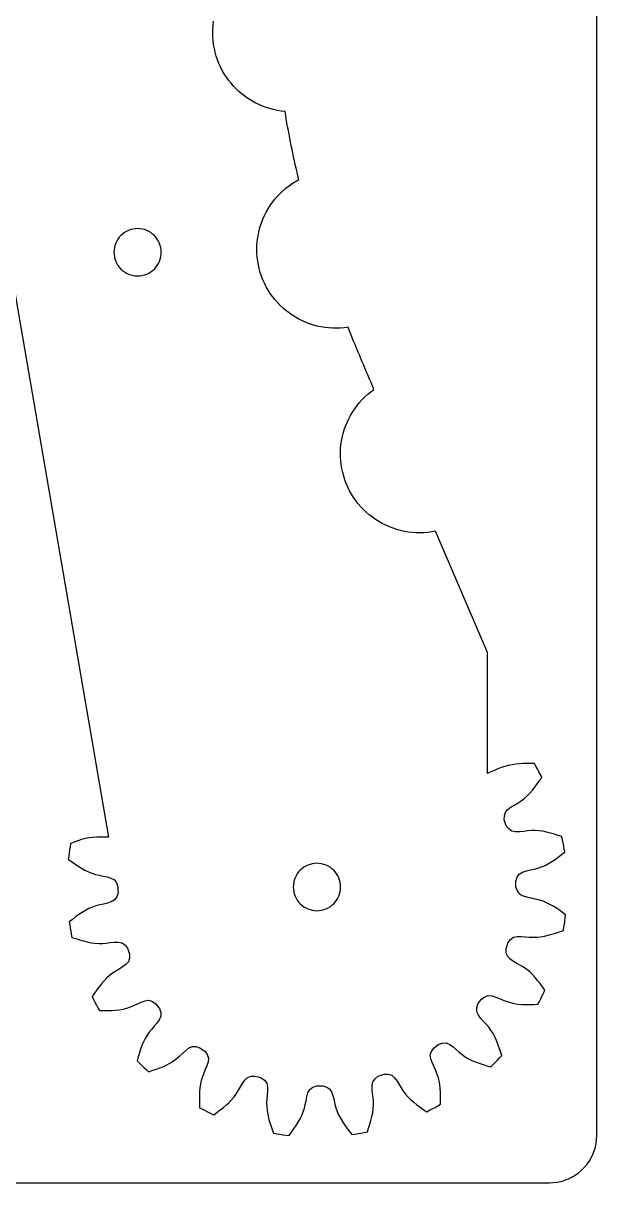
# Model space of a CAD drawing. Extents: x 1 to 481, y 1 to 148.
# Drawn here: x 40.7 to 77, y 1 to 74.5 of the extents above; entities that cross this region are included whole.
import ezdxf

# ---------------------------------------------------------------- set-up
doc = ezdxf.new("R2010")
doc.units = 0
doc.layers.get('0').update_dxf_attribs({"linetype": 'CONTINUOUS'})

msp = doc.modelspace()

# ---------------------------------------------------------------- linework, layer by layer
for p, q in [((77, 4), (77, 144.698)), ((37.101, 75.115), (46.082, 22.889)), ((52.691, 74.099), (52.709, 74.345)), ((52.709, 74.345), (52.739, 74.591)), ((52.685, 73.851), (52.691, 74.099)), ((52.692, 73.604), (52.685, 73.851)), ((52.711, 73.357), (52.692, 73.604)), ((52.742, 73.112), (52.711, 73.357)), ((52.785, 72.868), (52.742, 73.112)), ((52.84, 72.627), (52.785, 72.868)), ((52.906, 72.388), (52.84, 72.627)), ((52.985, 72.154), (52.906, 72.388)), ((53.075, 71.923), (52.985, 72.154)), ((53.177, 71.697), (53.075, 71.923)), ((53.289, 71.477), (53.177, 71.697)), ((53.412, 71.262), (53.289, 71.477)), ((53.546, 71.054), (53.412, 71.262)), ((53.69, 70.853), (53.546, 71.054)), ((53.843, 70.659), (53.69, 70.853)), ((54.006, 70.473), (53.843, 70.659)), ((54.178, 70.295), (54.006, 70.473)), ((54.359, 70.126), (54.178, 70.295)), ((54.548, 69.965), (54.359, 70.126)), ((54.744, 69.815), (54.548, 69.965)), ((54.948, 69.674), (54.744, 69.815)), ((55.158, 69.544), (54.948, 69.674)), ((55.375, 69.424), (55.158, 69.544)), ((55.597, 69.315), (55.375, 69.424)), ((55.824, 69.218), (55.597, 69.315)), ((56.056, 69.131), (55.824, 69.218)), ((56.292, 69.056), (56.056, 69.131)), ((56.531, 68.993), (56.292, 69.056)), ((56.774, 68.942), (56.531, 68.993)), ((57.018, 68.903), (56.774, 68.942)), ((57.264, 68.876), (57.018, 68.903)), ((57.303, 68.635), (57.264, 68.876)), ((57.343, 68.393), (57.303, 68.635)), ((57.385, 68.152), (57.343, 68.393)), ((57.427, 67.911), (57.385, 68.152)), ((57.471, 67.67), (57.427, 67.911)), ((57.516, 67.429), (57.471, 67.67)), ((57.561, 67.189), (57.516, 67.429)), ((57.608, 66.948), (57.561, 67.189)), ((57.656, 66.708), (57.608, 66.948)), ((57.706, 66.468), (57.656, 66.708)), ((57.756, 66.229), (57.706, 66.468)), ((57.807, 65.989), (57.756, 66.229)), ((57.86, 65.75), (57.807, 65.989)), ((57.913, 65.511), (57.86, 65.75)), ((57.968, 65.273), (57.913, 65.511)), ((58.023, 65.034), (57.968, 65.273)), ((58.08, 64.796), (58.023, 65.034)), ((58.138, 64.558), (58.08, 64.796)), ((57.131, 63.854), (57.318, 64.015)), ((57.318, 64.015), (57.513, 64.165)), ((57.513, 64.165), (57.715, 64.307)), ((57.715, 64.307), (57.923, 64.438)), ((57.923, 64.438), (58.138, 64.558)), ((56.468, 63.127), (56.62, 63.32)), ((56.62, 63.32), (56.782, 63.507)), ((56.782, 63.507), (56.952, 63.685)), ((56.952, 63.685), (57.131, 63.854)), ((55.961, 62.283), (56.072, 62.503)), ((56.072, 62.503), (56.194, 62.717)), ((56.194, 62.717), (56.326, 62.925)), ((56.326, 62.925), (56.468, 63.127)), ((55.695, 61.594), (55.772, 61.828)), ((55.772, 61.828), (55.861, 62.058)), ((55.861, 62.058), (55.961, 62.283)), ((46.867, 61.013), (46.768, 60.904)), ((46.976, 61.112), (46.867, 61.013)), ((47.095, 61.199), (46.976, 61.112)), ((47.221, 61.275), (47.095, 61.199)), ((47.354, 61.338), (47.221, 61.275)), ((47.492, 61.388), (47.354, 61.338)), ((47.635, 61.423), (47.492, 61.388)), ((47.781, 61.445), (47.635, 61.423)), ((47.928, 61.452), (47.781, 61.445)), ((48.075, 61.445), (47.928, 61.452)), ((48.22, 61.423), (48.075, 61.445)), ((48.363, 61.388), (48.22, 61.423)), ((48.502, 61.338), (48.363, 61.388)), ((48.635, 61.275), (48.502, 61.338)), ((48.761, 61.199), (48.635, 61.275)), ((48.879, 61.112), (48.761, 61.199)), ((48.989, 61.013), (48.879, 61.112)), ((49.087, 60.904), (48.989, 61.013)), ((55.533, 60.874), (55.575, 61.117)), ((55.575, 61.117), (55.629, 61.357)), ((55.629, 61.357), (55.695, 61.594)), ((46.457, 60.245), (46.435, 60.099)), ((46.492, 60.388), (46.457, 60.245)), ((46.542, 60.526), (46.492, 60.388)), ((46.605, 60.659), (46.542, 60.526)), ((46.681, 60.786), (46.605, 60.659)), ((46.768, 60.904), (46.681, 60.786)), ((49.175, 60.786), (49.087, 60.904)), ((49.251, 60.659), (49.175, 60.786)), ((49.314, 60.526), (49.251, 60.659)), ((49.363, 60.388), (49.314, 60.526)), ((49.399, 60.245), (49.363, 60.388)), ((49.421, 60.099), (49.399, 60.245)), ((55.478, 60.137), (55.484, 60.384)), ((55.484, 60.384), (55.502, 60.629)), ((55.502, 60.629), (55.533, 60.874)), ((46.435, 60.099), (46.428, 59.952)), ((46.428, 59.952), (46.435, 59.805)), ((46.435, 59.805), (46.457, 59.66)), ((46.457, 59.66), (46.492, 59.517)), ((46.492, 59.517), (46.542, 59.378)), ((49.314, 59.378), (49.363, 59.517)), ((49.363, 59.517), (49.399, 59.66)), ((49.399, 59.66), (49.421, 59.805)), ((49.428, 59.952), (49.421, 60.099)), ((49.421, 59.805), (49.428, 59.952)), ((55.485, 59.891), (55.478, 60.137)), ((55.503, 59.645), (55.485, 59.891)), ((55.533, 59.401), (55.503, 59.645)), ((46.542, 59.378), (46.605, 59.245)), ((46.605, 59.245), (46.681, 59.119)), ((46.681, 59.119), (46.768, 59.001)), ((46.768, 59.001), (46.867, 58.892)), ((46.867, 58.892), (46.976, 58.793)), ((46.976, 58.793), (47.095, 58.705)), ((48.761, 58.705), (48.879, 58.793)), ((48.879, 58.793), (48.989, 58.892)), ((48.989, 58.892), (49.087, 59.001)), ((49.087, 59.001), (49.175, 59.119)), ((49.175, 59.119), (49.251, 59.245)), ((49.251, 59.245), (49.314, 59.378)), ((55.576, 59.158), (55.533, 59.401)), ((55.63, 58.918), (55.576, 59.158)), ((55.696, 58.68), (55.63, 58.918)), ((47.095, 58.705), (47.221, 58.629)), ((47.221, 58.629), (47.354, 58.566)), ((47.354, 58.566), (47.492, 58.517)), ((47.492, 58.517), (47.635, 58.481)), ((47.635, 58.481), (47.781, 58.459)), ((47.781, 58.459), (47.928, 58.452)), ((47.928, 58.452), (48.075, 58.459)), ((48.075, 58.459), (48.22, 58.481)), ((48.22, 58.481), (48.363, 58.517)), ((48.363, 58.517), (48.502, 58.566)), ((48.502, 58.566), (48.635, 58.629)), ((48.635, 58.629), (48.761, 58.705)), ((55.774, 58.446), (55.696, 58.68)), ((55.863, 58.217), (55.774, 58.446)), ((55.963, 57.992), (55.863, 58.217)), ((56.075, 57.772), (55.963, 57.992)), ((56.197, 57.558), (56.075, 57.772)), ((56.329, 57.35), (56.197, 57.558)), ((56.472, 57.149), (56.329, 57.35)), ((56.624, 56.955), (56.472, 57.149)), ((56.785, 56.769), (56.624, 56.955)), ((56.956, 56.591), (56.785, 56.769)), ((57.135, 56.422), (56.956, 56.591)), ((57.322, 56.262), (57.135, 56.422)), ((57.517, 56.111), (57.322, 56.262)), ((57.719, 55.97), (57.517, 56.111)), ((57.928, 55.839), (57.719, 55.97)), ((58.143, 55.719), (57.928, 55.839)), ((58.363, 55.609), (58.143, 55.719)), ((58.589, 55.511), (58.363, 55.609)), ((58.82, 55.423), (58.589, 55.511)), ((59.054, 55.347), (58.82, 55.423)), ((59.292, 55.283), (59.054, 55.347)), ((59.533, 55.23), (59.292, 55.283)), ((59.776, 55.19), (59.533, 55.23)), ((60.02, 55.161), (59.776, 55.19)), ((60.266, 55.144), (60.02, 55.161)), ((60.512, 55.14), (60.266, 55.144)), ((60.759, 55.148), (60.512, 55.14)), ((61.004, 55.168), (60.759, 55.148)), ((61.249, 55.2), (61.004, 55.168)), ((61.338, 54.98), (61.249, 55.2)), ((61.427, 54.761), (61.338, 54.98)), ((61.516, 54.542), (61.427, 54.761)), ((61.606, 54.322), (61.516, 54.542)), ((61.696, 54.103), (61.606, 54.322)), ((61.786, 53.884), (61.696, 54.103)), ((61.876, 53.665), (61.786, 53.884)), ((61.967, 53.447), (61.876, 53.665)), ((62.058, 53.228), (61.967, 53.447)), ((62.15, 53.01), (62.058, 53.228)), ((62.242, 52.792), (62.15, 53.01)), ((62.334, 52.574), (62.242, 52.792)), ((62.427, 52.356), (62.334, 52.574)), ((62.52, 52.138), (62.427, 52.356)), ((62.613, 51.92), (62.52, 52.138)), ((62.706, 51.703), (62.613, 51.92)), ((62.799, 51.485), (62.706, 51.703)), ((62.893, 51.267), (62.799, 51.485)), ((62.142, 50.618), (62.317, 50.794)), ((62.317, 50.794), (62.501, 50.961)), ((62.501, 50.961), (62.693, 51.119)), ((62.693, 51.119), (62.893, 51.267)), ((61.534, 49.833), (61.671, 50.041)), ((61.671, 50.041), (61.819, 50.241)), ((61.819, 50.241), (61.976, 50.433)), ((61.976, 50.433), (62.142, 50.618)), ((61.187, 49.174), (61.292, 49.399)), ((61.292, 49.399), (61.407, 49.619)), ((61.407, 49.619), (61.534, 49.833)), ((60.941, 48.471), (61.011, 48.709)), ((61.011, 48.709), (61.093, 48.944)), ((61.093, 48.944), (61.187, 49.174)), ((60.803, 47.738), (60.837, 47.985)), ((60.837, 47.985), (60.883, 48.229)), ((60.883, 48.229), (60.941, 48.471)), ((60.772, 47.242), (60.781, 47.491)), ((60.775, 46.994), (60.772, 47.242)), ((60.781, 47.491), (60.803, 47.738)), ((60.79, 46.746), (60.775, 46.994)), ((60.818, 46.499), (60.79, 46.746)), ((60.858, 46.253), (60.818, 46.499)), ((60.91, 46.01), (60.858, 46.253)), ((60.974, 45.77), (60.91, 46.01)), ((61.05, 45.534), (60.974, 45.77)), ((61.138, 45.301), (61.05, 45.534)), ((61.237, 45.073), (61.138, 45.301)), ((61.347, 44.85), (61.237, 45.073)), ((61.468, 44.633), (61.347, 44.85)), ((61.6, 44.422), (61.468, 44.633)), ((61.742, 44.219), (61.6, 44.422)), ((61.894, 44.022), (61.742, 44.219)), ((62.056, 43.833), (61.894, 44.022)), ((62.227, 43.653), (62.056, 43.833)), ((62.407, 43.481), (62.227, 43.653)), ((62.594, 43.318), (62.407, 43.481)), ((62.79, 43.165), (62.594, 43.318)), ((62.993, 43.022), (62.79, 43.165)), ((63.203, 42.889), (62.993, 43.022)), ((63.42, 42.767), (63.203, 42.889)), ((63.642, 42.655), (63.42, 42.767)), ((63.87, 42.555), (63.642, 42.655)), ((64.102, 42.466), (63.87, 42.555)), ((64.338, 42.389), (64.102, 42.466)), ((64.578, 42.324), (64.338, 42.389)), ((64.821, 42.27), (64.578, 42.324)), ((65.066, 42.229), (64.821, 42.27)), ((65.313, 42.2), (65.066, 42.229)), ((65.561, 42.184), (65.313, 42.2)), ((65.809, 42.179), (65.561, 42.184)), ((66.058, 42.187), (65.809, 42.179)), ((66.305, 42.208), (66.058, 42.187)), ((66.552, 42.24), (66.305, 42.208)), ((66.796, 42.285), (66.552, 42.24)), ((70.082, 34.598), (66.796, 42.285)), ((70.082, 26.932), (70.082, 34.598)), ((70.734, 27.222), (70.516, 27.13)), ((70.954, 27.306), (70.734, 27.222)), ((71.177, 27.38), (70.954, 27.306)), ((71.403, 27.44), (71.177, 27.38)), ((71.632, 27.486), (71.403, 27.44)), ((71.864, 27.52), (71.632, 27.486)), ((72.098, 27.543), (71.864, 27.52)), ((72.335, 27.558), (72.098, 27.543)), ((72.573, 27.566), (72.335, 27.558)), ((72.812, 27.571), (72.573, 27.566)), ((73.051, 27.573), (72.812, 27.571)), ((73.149, 27.399), (73.051, 27.573)), ((73.245, 27.223), (73.149, 27.399)), ((73.338, 27.046), (73.245, 27.223)), ((70.299, 27.032), (70.082, 26.932)), ((70.516, 27.13), (70.299, 27.032)), ((73.229, 26.269), (73.374, 26.477)), ((73.429, 26.868), (73.338, 27.046)), ((73.374, 26.477), (73.518, 26.688)), ((73.518, 26.688), (73.429, 26.868)), ((72.763, 25.681), (72.925, 25.868)), ((72.925, 25.868), (73.08, 26.065)), ((73.08, 26.065), (73.229, 26.269)), ((71.801, 24.945), (72.013, 25.072)), ((72.013, 25.072), (72.218, 25.203)), ((72.218, 25.203), (72.412, 25.346)), ((72.412, 25.346), (72.593, 25.507)), ((72.593, 25.507), (72.763, 25.681)), ((71.144, 23.992), (71.146, 24.249)), ((71.146, 24.249), (71.213, 24.478)), ((71.213, 24.478), (71.376, 24.661)), ((71.376, 24.661), (71.586, 24.812)), ((71.586, 24.812), (71.801, 24.945)), ((71.209, 23.807), (71.144, 23.992)), ((71.271, 23.621), (71.209, 23.807)), ((71.429, 23.418), (71.271, 23.621)), ((44.614, 22.805), (44.378, 22.741)), ((44.853, 22.851), (44.614, 22.805)), ((45.095, 22.879), (44.853, 22.851)), ((45.339, 22.894), (45.095, 22.879)), ((45.586, 22.898), (45.339, 22.894)), ((45.834, 22.896), (45.586, 22.898)), ((46.082, 22.889), (45.834, 22.896)), ((71.622, 23.278), (71.429, 23.418)), ((71.863, 23.232), (71.622, 23.278)), ((72.121, 23.241), (71.863, 23.232)), ((72.373, 23.267), (72.121, 23.241)), ((72.619, 23.296), (72.373, 23.267)), ((72.86, 23.317), (72.619, 23.296)), ((73.101, 23.322), (72.86, 23.317)), ((73.343, 23.306), (73.101, 23.322)), ((73.584, 23.272), (73.343, 23.306)), ((73.826, 23.222), (73.584, 23.272)), ((74.069, 23.161), (73.826, 23.222)), ((74.312, 23.091), (74.069, 23.161)), ((74.554, 23.014), (74.312, 23.091)), ((74.797, 22.935), (74.554, 23.014)), ((74.836, 22.739), (74.797, 22.935)), ((43.618, 22.095), (43.59, 21.897)), ((43.649, 22.293), (43.618, 22.095)), ((43.683, 22.49), (43.649, 22.293)), ((43.914, 22.58), (43.683, 22.49)), ((44.145, 22.665), (43.914, 22.58)), ((44.378, 22.741), (44.145, 22.665)), ((74.873, 22.542), (74.836, 22.739)), ((74.907, 22.345), (74.873, 22.542)), ((74.939, 22.147), (74.907, 22.345)), ((74.968, 21.949), (74.939, 22.147)), ((43.564, 21.699), (43.54, 21.5)), ((43.54, 21.5), (43.747, 21.349)), ((43.59, 21.897), (43.564, 21.699)), ((43.747, 21.349), (43.954, 21.202)), ((73.939, 21.225), (74.15, 21.353)), ((74.15, 21.353), (74.358, 21.492)), ((74.358, 21.492), (74.563, 21.639)), ((74.563, 21.639), (74.766, 21.793)), ((74.766, 21.793), (74.968, 21.949)), ((43.954, 21.202), (44.163, 21.06)), ((44.163, 21.06), (44.374, 20.927)), ((44.374, 20.927), (44.59, 20.805)), ((44.59, 20.805), (44.809, 20.698)), ((44.809, 20.698), (45.033, 20.608)), ((45.033, 20.608), (45.264, 20.538)), ((58.035, 20.575), (57.959, 20.448)), ((58.122, 20.693), (58.035, 20.575)), ((58.221, 20.802), (58.122, 20.693)), ((58.33, 20.901), (58.221, 20.802)), ((58.448, 20.988), (58.33, 20.901)), ((58.575, 21.064), (58.448, 20.988)), ((58.708, 21.127), (58.575, 21.064)), ((58.846, 21.177), (58.708, 21.127)), ((58.989, 21.212), (58.846, 21.177)), ((59.135, 21.234), (58.989, 21.212)), ((59.282, 21.241), (59.135, 21.234)), ((59.429, 21.234), (59.282, 21.241)), ((59.574, 21.212), (59.429, 21.234)), ((59.717, 21.177), (59.574, 21.212)), ((59.856, 21.127), (59.717, 21.177)), ((59.989, 21.064), (59.856, 21.127)), ((60.115, 20.988), (59.989, 21.064)), ((60.233, 20.901), (60.115, 20.988)), ((60.342, 20.802), (60.233, 20.901)), ((60.441, 20.693), (60.342, 20.802)), ((60.529, 20.575), (60.441, 20.693)), ((60.605, 20.448), (60.529, 20.575)), ((72.092, 20.559), (72.304, 20.683)), ((72.304, 20.683), (72.551, 20.762)), ((72.551, 20.762), (72.796, 20.822)), ((72.796, 20.822), (73.037, 20.878)), ((73.037, 20.878), (73.272, 20.938)), ((73.272, 20.938), (73.501, 21.015)), ((73.501, 21.015), (73.723, 21.111)), ((73.723, 21.111), (73.939, 21.225)), ((45.264, 20.538), (45.501, 20.484)), ((45.501, 20.484), (45.743, 20.435)), ((45.743, 20.435), (45.991, 20.382)), ((45.991, 20.382), (46.239, 20.31)), ((46.239, 20.31), (46.455, 20.193)), ((46.455, 20.193), (46.594, 20)), ((46.594, 20), (46.682, 19.758)), ((57.789, 19.888), (57.782, 19.741)), ((57.811, 20.034), (57.789, 19.888)), ((57.846, 20.177), (57.811, 20.034)), ((57.896, 20.315), (57.846, 20.177)), ((57.959, 20.448), (57.896, 20.315)), ((60.668, 20.315), (60.605, 20.448)), ((60.717, 20.177), (60.668, 20.315)), ((60.753, 20.034), (60.717, 20.177)), ((60.775, 19.888), (60.753, 20.034)), ((60.782, 19.741), (60.775, 19.888)), ((71.877, 20.118), (71.958, 20.362)), ((71.881, 19.922), (71.877, 20.118)), ((71.882, 19.727), (71.881, 19.922)), ((71.958, 20.362), (72.092, 20.559)), ((46.606, 19.122), (46.473, 18.925)), ((46.688, 19.366), (46.606, 19.122)), ((46.682, 19.758), (46.684, 19.562)), ((46.684, 19.562), (46.688, 19.366)), ((57.782, 19.741), (57.789, 19.594)), ((57.789, 19.594), (57.811, 19.449)), ((57.811, 19.449), (57.846, 19.306)), ((57.846, 19.306), (57.896, 19.167)), ((57.896, 19.167), (57.959, 19.034)), ((60.605, 19.034), (60.668, 19.167)), ((60.668, 19.167), (60.717, 19.306)), ((60.717, 19.306), (60.753, 19.449)), ((60.753, 19.449), (60.775, 19.594)), ((60.775, 19.594), (60.782, 19.741)), ((71.972, 19.503), (71.882, 19.727)), ((72.093, 19.316), (71.972, 19.503)), ((72.273, 19.192), (72.093, 19.316)), ((72.497, 19.12), (72.273, 19.192)), ((72.729, 19.064), (72.497, 19.12)), ((44.842, 18.373), (44.626, 18.259)), ((45.064, 18.469), (44.842, 18.373)), ((45.292, 18.546), (45.064, 18.469)), ((45.527, 18.607), (45.292, 18.546)), ((45.768, 18.662), (45.527, 18.607)), ((46.014, 18.723), (45.768, 18.662)), ((46.261, 18.801), (46.014, 18.723)), ((46.473, 18.925), (46.261, 18.801)), ((57.959, 19.034), (58.035, 18.908)), ((58.035, 18.908), (58.122, 18.79)), ((58.122, 18.79), (58.221, 18.681)), ((58.221, 18.681), (58.33, 18.582)), ((58.33, 18.582), (58.448, 18.494)), ((58.448, 18.494), (58.575, 18.418)), ((58.575, 18.418), (58.708, 18.355)), ((59.856, 18.355), (59.989, 18.418)), ((59.989, 18.418), (60.115, 18.494)), ((60.115, 18.494), (60.233, 18.582)), ((60.233, 18.582), (60.342, 18.681)), ((60.342, 18.681), (60.441, 18.79)), ((60.441, 18.79), (60.529, 18.908)), ((60.529, 18.908), (60.605, 19.034)), ((72.956, 19.01), (72.729, 19.064)), ((73.178, 18.956), (72.956, 19.01)), ((73.396, 18.901), (73.178, 18.956)), ((73.612, 18.847), (73.396, 18.901)), ((73.825, 18.742), (73.612, 18.847)), ((74.037, 18.634), (73.825, 18.742)), ((74.244, 18.521), (74.037, 18.634)), ((74.447, 18.398), (74.244, 18.521)), ((74.643, 18.266), (74.447, 18.398)), ((43.799, 17.691), (43.597, 17.535)), ((44.002, 17.845), (43.799, 17.691)), ((44.207, 17.993), (44.002, 17.845)), ((44.415, 18.132), (44.207, 17.993)), ((44.626, 18.259), (44.415, 18.132)), ((58.708, 18.355), (58.846, 18.306)), ((58.846, 18.306), (58.989, 18.27)), ((58.989, 18.27), (59.135, 18.248)), ((59.135, 18.248), (59.282, 18.241)), ((59.282, 18.241), (59.429, 18.248)), ((59.429, 18.248), (59.574, 18.27)), ((59.574, 18.27), (59.717, 18.306)), ((59.717, 18.306), (59.856, 18.355)), ((74.835, 18.127), (74.643, 18.266)), ((75.025, 17.984), (74.835, 18.127)), ((74.975, 17.587), (75.001, 17.786)), ((75.001, 17.786), (75.025, 17.984)), ((43.597, 17.535), (43.626, 17.337)), ((43.626, 17.337), (43.658, 17.139)), ((43.658, 17.139), (43.692, 16.942)), ((43.692, 16.942), (43.729, 16.746)), ((74.401, 16.825), (74.642, 16.908)), ((74.642, 16.908), (74.882, 16.994)), ((74.882, 16.994), (74.916, 17.191)), ((74.916, 17.191), (74.947, 17.389)), ((74.947, 17.389), (74.975, 17.587)), ((43.729, 16.746), (43.768, 16.549)), ((43.768, 16.549), (44.01, 16.47)), ((44.01, 16.47), (44.253, 16.394)), ((44.253, 16.394), (44.495, 16.323)), ((44.495, 16.323), (44.738, 16.262)), ((44.738, 16.262), (44.98, 16.213)), ((44.98, 16.213), (45.222, 16.179)), ((45.222, 16.179), (45.463, 16.162)), ((45.463, 16.162), (45.704, 16.167)), ((45.704, 16.167), (45.946, 16.189)), ((45.946, 16.189), (46.191, 16.218)), ((46.191, 16.218), (46.443, 16.243)), ((46.443, 16.243), (46.702, 16.252)), ((46.702, 16.252), (46.943, 16.207)), ((46.943, 16.207), (47.136, 16.066)), ((71.32, 16.02), (71.377, 16.208)), ((71.377, 16.208), (71.529, 16.415)), ((71.529, 16.415), (71.717, 16.561)), ((71.717, 16.561), (71.957, 16.613)), ((71.957, 16.613), (72.216, 16.612)), ((72.216, 16.612), (72.468, 16.593)), ((72.468, 16.593), (72.715, 16.572)), ((72.715, 16.572), (72.957, 16.557)), ((72.957, 16.557), (73.198, 16.559)), ((73.198, 16.559), (73.439, 16.582)), ((73.439, 16.582), (73.68, 16.623)), ((73.68, 16.623), (73.92, 16.679)), ((73.92, 16.679), (74.161, 16.747)), ((74.161, 16.747), (74.401, 16.825)), ((47.136, 16.066), (47.294, 15.863)), ((47.294, 15.863), (47.356, 15.678)), ((47.356, 15.678), (47.421, 15.493)), ((47.421, 15.493), (47.419, 15.235)), ((71.261, 15.834), (71.32, 16.02)), ((71.27, 15.576), (71.261, 15.834)), ((71.343, 15.35), (71.27, 15.576)), ((47.189, 14.824), (46.979, 14.673)), ((47.352, 15.007), (47.189, 14.824)), ((47.419, 15.235), (47.352, 15.007)), ((71.512, 15.171), (71.343, 15.35)), ((71.726, 15.026), (71.512, 15.171)), ((71.945, 14.899), (71.726, 15.026)), ((72.16, 14.778), (71.945, 14.899)), ((72.369, 14.654), (72.16, 14.778)), ((45.972, 13.978), (45.802, 13.803)), ((46.153, 14.138), (45.972, 13.978)), ((46.347, 14.282), (46.153, 14.138)), ((46.552, 14.412), (46.347, 14.282)), ((46.764, 14.539), (46.552, 14.412)), ((46.979, 14.673), (46.764, 14.539)), ((72.566, 14.516), (72.369, 14.654)), ((72.752, 14.361), (72.566, 14.516)), ((72.928, 14.191), (72.752, 14.361)), ((73.094, 14.009), (72.928, 14.191)), ((73.255, 13.817), (73.094, 14.009)), ((45.485, 13.42), (45.336, 13.216)), ((45.64, 13.616), (45.485, 13.42)), ((45.802, 13.803), (45.64, 13.616)), ((73.41, 13.617), (73.255, 13.817)), ((73.561, 13.413), (73.41, 13.617)), ((73.711, 13.206), (73.561, 13.413)), ((45.191, 13.007), (45.047, 12.796)), ((45.047, 12.796), (45.136, 12.617)), ((45.136, 12.617), (45.227, 12.439)), ((45.336, 13.216), (45.191, 13.007)), ((48.153, 12.447), (48.396, 12.535)), ((48.396, 12.535), (48.64, 12.567)), ((48.64, 12.567), (48.866, 12.492)), ((48.866, 12.492), (49.08, 12.349)), ((69.581, 12.483), (69.692, 12.643)), ((69.692, 12.643), (69.901, 12.793)), ((69.901, 12.793), (70.126, 12.874)), ((70.126, 12.874), (70.37, 12.85)), ((70.37, 12.85), (70.615, 12.768)), ((70.615, 12.768), (70.85, 12.673)), ((70.85, 12.673), (71.077, 12.576)), ((71.077, 12.576), (71.303, 12.487)), ((73.362, 12.485), (73.453, 12.664)), ((73.453, 12.664), (73.541, 12.843)), ((73.541, 12.843), (73.627, 13.024)), ((73.627, 13.024), (73.711, 13.206)), ((45.227, 12.439), (45.32, 12.262)), ((45.32, 12.262), (45.416, 12.086)), ((45.416, 12.086), (45.514, 11.911)), ((45.514, 11.911), (45.769, 11.911)), ((45.769, 11.911), (46.023, 11.913)), ((46.023, 11.913), (46.276, 11.921)), ((46.276, 11.921), (46.525, 11.938)), ((46.525, 11.938), (46.771, 11.966)), ((46.771, 11.966), (47.011, 12.008)), ((47.011, 12.008), (47.246, 12.067)), ((47.246, 12.067), (47.474, 12.146)), ((47.474, 12.146), (47.697, 12.241)), ((47.697, 12.241), (47.921, 12.345)), ((47.921, 12.345), (48.153, 12.447)), ((49.08, 12.349), (49.196, 12.191)), ((49.196, 12.191), (49.314, 12.035)), ((49.314, 12.035), (49.392, 11.79)), ((49.392, 11.79), (49.399, 11.552)), ((69.396, 12.076), (69.467, 12.323)), ((69.396, 11.838), (69.396, 12.076)), ((69.501, 11.616), (69.396, 11.838)), ((69.467, 12.323), (69.581, 12.483)), ((71.303, 12.487), (71.533, 12.415)), ((71.533, 12.415), (71.769, 12.362)), ((71.769, 12.362), (72.011, 12.327)), ((72.011, 12.327), (72.257, 12.306)), ((72.257, 12.306), (72.507, 12.296)), ((72.507, 12.296), (72.76, 12.295)), ((72.76, 12.295), (73.014, 12.3)), ((73.014, 12.3), (73.27, 12.308)), ((73.27, 12.308), (73.362, 12.485)), ((49.148, 11.119), (48.984, 10.925)), ((49.301, 11.327), (49.148, 11.119)), ((49.399, 11.552), (49.301, 11.327)), ((69.66, 11.412), (69.501, 11.616)), ((69.828, 11.223), (69.66, 11.412)), ((69.996, 11.042), (69.828, 11.223)), ((70.156, 10.859), (69.996, 11.042)), ((48.528, 10.355), (48.405, 10.147)), ((48.667, 10.552), (48.528, 10.355)), ((48.822, 10.739), (48.667, 10.552)), ((48.984, 10.925), (48.822, 10.739)), ((70.301, 10.667), (70.156, 10.859)), ((70.43, 10.462), (70.301, 10.667)), ((70.544, 10.246), (70.43, 10.462)), ((48.201, 9.7), (48.114, 9.466)), ((48.297, 9.928), (48.201, 9.7)), ((48.405, 10.147), (48.297, 9.928)), ((51.156, 9.524), (51.378, 9.629)), ((51.378, 9.629), (51.616, 9.628)), ((51.616, 9.628), (51.864, 9.558)), ((51.864, 9.558), (52.023, 9.444)), ((66.676, 9.539), (66.834, 9.655)), ((66.834, 9.655), (66.989, 9.774)), ((66.989, 9.774), (67.235, 9.852)), ((67.235, 9.852), (67.473, 9.859)), ((67.473, 9.859), (67.697, 9.761)), ((67.697, 9.761), (67.906, 9.607)), ((67.906, 9.607), (68.099, 9.444)), ((70.647, 10.021), (70.544, 10.246)), ((70.74, 9.789), (70.647, 10.021)), ((70.826, 9.551), (70.74, 9.789)), ((70.906, 9.31), (70.826, 9.551)), ((47.962, 8.982), (47.89, 8.737)), ((48.036, 9.226), (47.962, 8.982)), ((48.114, 9.466), (48.036, 9.226)), ((50.207, 8.723), (50.399, 8.869)), ((50.399, 8.869), (50.582, 9.028)), ((50.582, 9.028), (50.763, 9.196)), ((50.763, 9.196), (50.952, 9.365)), ((50.952, 9.365), (51.156, 9.524)), ((52.023, 9.444), (52.184, 9.332)), ((52.184, 9.332), (52.333, 9.123)), ((52.333, 9.123), (52.414, 8.899)), ((52.414, 8.899), (52.39, 8.655)), ((66.458, 9.099), (66.532, 9.326)), ((66.489, 8.856), (66.458, 9.099)), ((66.578, 8.613), (66.489, 8.856)), ((66.532, 9.326), (66.676, 9.539)), ((68.099, 9.444), (68.286, 9.282)), ((68.286, 9.282), (68.473, 9.127)), ((68.473, 9.127), (68.669, 8.987)), ((68.669, 8.987), (68.878, 8.865)), ((68.878, 8.865), (69.097, 8.756)), ((70.712, 8.775), (70.849, 8.92)), ((70.849, 8.92), (70.985, 9.067)), ((70.985, 9.067), (70.906, 9.31)), ((47.89, 8.737), (48.03, 8.594)), ((48.03, 8.594), (48.172, 8.453)), ((48.172, 8.453), (48.315, 8.313)), ((48.315, 8.313), (48.46, 8.175)), ((48.46, 8.175), (48.607, 8.04)), ((48.607, 8.04), (48.85, 8.118)), ((48.85, 8.118), (49.092, 8.199)), ((49.092, 8.199), (49.329, 8.285)), ((49.329, 8.285), (49.561, 8.378)), ((49.561, 8.378), (49.786, 8.48)), ((49.786, 8.48), (50.002, 8.595)), ((50.002, 8.595), (50.207, 8.723)), ((52.213, 8.174), (52.116, 7.947)), ((52.308, 8.409), (52.213, 8.174)), ((52.39, 8.655), (52.308, 8.409)), ((66.68, 8.381), (66.578, 8.613)), ((66.783, 8.157), (66.68, 8.381)), ((66.879, 7.933), (66.783, 8.157)), ((69.097, 8.756), (69.324, 8.66)), ((69.324, 8.66), (69.559, 8.574)), ((69.559, 8.574), (69.799, 8.495)), ((69.799, 8.495), (70.043, 8.421)), ((70.043, 8.421), (70.288, 8.35)), ((70.288, 8.35), (70.431, 8.49)), ((70.431, 8.49), (70.572, 8.631)), ((70.572, 8.631), (70.712, 8.775)), ((51.955, 7.491), (51.902, 7.255)), ((52.027, 7.721), (51.955, 7.491)), ((52.116, 7.947), (52.027, 7.721)), ((54.567, 7.298), (54.712, 7.513)), ((54.712, 7.513), (54.89, 7.681)), ((54.89, 7.681), (55.117, 7.754)), ((55.117, 7.754), (55.374, 7.764)), ((55.374, 7.764), (55.561, 7.704)), ((55.561, 7.704), (55.748, 7.648)), ((55.748, 7.648), (55.955, 7.495)), ((55.955, 7.495), (56.101, 7.307)), ((62.773, 7.162), (62.818, 7.403)), ((62.818, 7.403), (62.959, 7.595)), ((62.959, 7.595), (63.161, 7.754)), ((63.161, 7.754), (63.347, 7.816)), ((63.347, 7.816), (63.532, 7.88)), ((63.532, 7.88), (63.789, 7.879)), ((63.789, 7.879), (64.017, 7.812)), ((64.017, 7.812), (64.201, 7.649)), ((64.201, 7.649), (64.352, 7.439)), ((64.352, 7.439), (64.485, 7.224)), ((66.957, 7.706), (66.879, 7.933)), ((67.017, 7.471), (66.957, 7.706)), ((67.059, 7.231), (67.017, 7.471)), ((51.846, 6.767), (51.837, 6.517)), ((51.867, 7.013), (51.846, 6.767)), ((51.902, 7.255), (51.867, 7.013)), ((54.056, 6.458), (54.194, 6.656)), ((54.194, 6.656), (54.318, 6.864)), ((54.318, 6.864), (54.439, 7.08)), ((54.439, 7.08), (54.567, 7.298)), ((56.101, 7.307), (56.153, 7.068)), ((56.152, 6.809), (56.134, 6.556)), ((56.153, 7.068), (56.152, 6.809)), ((58.643, 6.45), (58.714, 6.699)), ((58.714, 6.699), (58.832, 6.914)), ((58.832, 6.914), (59.025, 7.054)), ((59.025, 7.054), (59.267, 7.142)), ((59.267, 7.142), (59.463, 7.143)), ((59.463, 7.143), (59.658, 7.148)), ((59.658, 7.148), (59.902, 7.066)), ((59.902, 7.066), (60.099, 6.932)), ((60.099, 6.932), (60.223, 6.721)), ((60.223, 6.721), (60.302, 6.474)), ((62.782, 6.903), (62.773, 7.162)), ((62.807, 6.651), (62.782, 6.903)), ((62.836, 6.406), (62.807, 6.651)), ((64.485, 7.224), (64.613, 7.012)), ((64.613, 7.012), (64.743, 6.807)), ((64.743, 6.807), (64.886, 6.613)), ((64.886, 6.613), (65.047, 6.432)), ((67.087, 6.985), (67.059, 7.231)), ((67.103, 6.736), (67.087, 6.985)), ((67.111, 6.483), (67.103, 6.736)), ((51.837, 6.517), (51.836, 6.265)), ((51.836, 6.265), (51.841, 6.01)), ((51.841, 6.01), (51.848, 5.755)), ((53.357, 5.77), (53.549, 5.93)), ((53.549, 5.93), (53.731, 6.097)), ((53.731, 6.097), (53.901, 6.272)), ((53.901, 6.272), (54.056, 6.458)), ((56.112, 6.31), (56.097, 6.068)), ((56.097, 6.068), (56.099, 5.827)), ((56.134, 6.556), (56.112, 6.31)), ((58.487, 5.724), (58.541, 5.96)), ((58.541, 5.96), (58.589, 6.203)), ((58.589, 6.203), (58.643, 6.45)), ((60.302, 6.474), (60.363, 6.228)), ((60.363, 6.228), (60.418, 5.987)), ((60.418, 5.987), (60.479, 5.752)), ((62.858, 6.164), (62.836, 6.406)), ((62.846, 5.682), (62.862, 5.923)), ((62.862, 5.923), (62.858, 6.164)), ((65.047, 6.432), (65.221, 6.261)), ((65.221, 6.261), (65.408, 6.1)), ((65.408, 6.1), (65.605, 5.945)), ((65.605, 5.945), (65.809, 5.796)), ((66.939, 5.875), (67.113, 5.973)), ((67.114, 6.229), (67.111, 6.483)), ((67.113, 5.973), (67.114, 6.229)), ((51.848, 5.755), (52.026, 5.662)), ((52.026, 5.662), (52.204, 5.572)), ((52.204, 5.572), (52.384, 5.483)), ((52.384, 5.483), (52.564, 5.397)), ((52.564, 5.397), (52.746, 5.314)), ((52.746, 5.314), (52.953, 5.463)), ((52.953, 5.463), (53.157, 5.615)), ((53.157, 5.615), (53.357, 5.77)), ((56.099, 5.827), (56.122, 5.586)), ((56.122, 5.586), (56.163, 5.345)), ((56.163, 5.345), (56.22, 5.104)), ((58.219, 5.049), (58.327, 5.268)), ((58.327, 5.268), (58.417, 5.493)), ((58.417, 5.493), (58.487, 5.724)), ((60.479, 5.752), (60.555, 5.524)), ((60.555, 5.524), (60.652, 5.302)), ((60.652, 5.302), (60.765, 5.086)), ((62.701, 4.955), (62.763, 5.198)), ((62.763, 5.198), (62.812, 5.44)), ((62.812, 5.44), (62.846, 5.682)), ((65.809, 5.796), (66.017, 5.65)), ((66.017, 5.65), (66.229, 5.506)), ((66.229, 5.506), (66.408, 5.595)), ((66.408, 5.595), (66.586, 5.686)), ((66.586, 5.686), (66.763, 5.78)), ((66.763, 5.78), (66.939, 5.875)), ((56.22, 5.104), (56.288, 4.864)), ((56.288, 4.864), (56.365, 4.623)), ((56.365, 4.623), (56.448, 4.383)), ((57.675, 4.206), (57.823, 4.414)), ((57.823, 4.414), (57.964, 4.623)), ((57.964, 4.623), (58.098, 4.834)), ((58.098, 4.834), (58.219, 5.049)), ((60.765, 5.086), (60.893, 4.874)), ((60.893, 4.874), (61.032, 4.667)), ((61.032, 4.667), (61.18, 4.462)), ((61.18, 4.462), (61.333, 4.259)), ((62.475, 4.227), (62.555, 4.47)), ((62.555, 4.47), (62.631, 4.713)), ((62.631, 4.713), (62.701, 4.955)), ((56.448, 4.383), (56.534, 4.142)), ((56.534, 4.142), (56.732, 4.109)), ((56.732, 4.109), (56.929, 4.078)), ((56.929, 4.078), (57.128, 4.049)), ((57.128, 4.049), (57.326, 4.023)), ((57.326, 4.023), (57.525, 4)), ((57.525, 4), (57.675, 4.206)), ((61.333, 4.259), (61.49, 4.057)), ((61.49, 4.057), (61.688, 4.086)), ((61.688, 4.086), (61.885, 4.117)), ((61.885, 4.117), (62.082, 4.152)), ((62.082, 4.152), (62.279, 4.188)), ((62.279, 4.188), (62.475, 4.227)), ((76.959, 3.506), (76.99, 3.752)), ((76.99, 3.752), (77, 4)), ((76.747, 2.795), (76.837, 3.026)), ((76.837, 3.026), (76.908, 3.264)), ((76.908, 3.264), (76.959, 3.506)), ((76.367, 2.157), (76.511, 2.359)), ((76.511, 2.359), (76.638, 2.572)), ((76.638, 2.572), (76.747, 2.795)), ((75.428, 1.362), (75.641, 1.489)), ((75.641, 1.489), (75.843, 1.633)), ((75.843, 1.633), (76.032, 1.793)), ((76.032, 1.793), (76.207, 1.968)), ((76.207, 1.968), (76.367, 2.157)), ((4, 1), (74, 1)), ((74, 1), (74.248, 1.01)), ((74.248, 1.01), (74.494, 1.041)), ((74.494, 1.041), (74.736, 1.092)), ((74.736, 1.092), (74.974, 1.163)), ((74.974, 1.163), (75.205, 1.253)), ((75.205, 1.253), (75.428, 1.362))]:
    msp.add_line(p, q)

doc.saveas('drawing.dxf')
